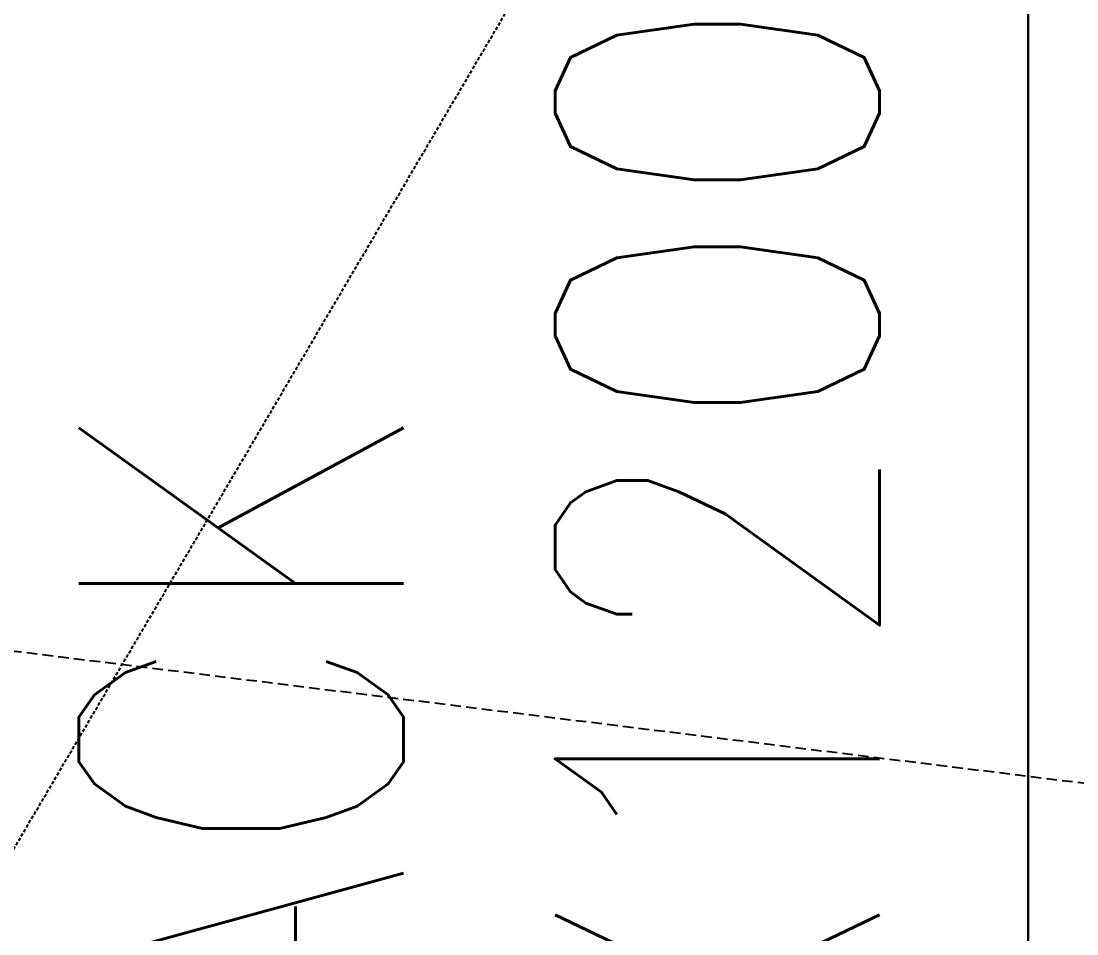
# Model space of a CAD drawing. Extents: x 225000 to 2157367, y 208400 to 840900.
# Drawn here: x 504138 to 504764, y 406983 to 407525 of the extents above; entities that cross this region are included whole.
import ezdxf

# ---------------------------------------------------------------- set-up
doc = ezdxf.new("R2010")
doc.units = 0
doc.header["$LTSCALE"] = 10
doc.linetypes.add('XFDP20-DC-PH1$0$HIDDEN2', pattern=[0.1875, 0.125, -0.0625])
doc.linetypes.add('XFM2D20-DC$0$HIDDEN', pattern=[0.3, 0.2, -0.1])
for name, color, linetype in [('XFDP20-DC-PH1$0$A-EQ (PH1)', 15, 'XFDP20-DC-PH1$0$HIDDEN2'), ('XFM2D20-DC$0$M-DUCT-TEXT-Line', 3, 'Continuous'), ('XFM2Q20-DC$0$RACK-DC1-600X1200', 6, 'Continuous')]:
    doc.layers.add(name, color=color, linetype=linetype)
doc.styles.add('XFM2D20-DC$0$aa-txt', font='simplex.shx', dxfattribs={"width": 0.8, "bigfont": 'CHINA.shx'})
doc.styles.add('XFM2Q20-DC$0$XOL30-HVAC-EQ-L194205$0$Standard', font='txt.shx', dxfattribs={"width": 0.8, "bigfont": 'chineset.shx'})
doc.dimstyles.new('XFM2D20-DC$0$adim-100', dxfattribs={"dimscale": 100, "dimtxt": 0.25, "dimasz": 2.5, "dimexe": 0.1, "dimexo": 0.5, "dimgap": 0.15, "dimtad": 0, "dimdec": 4, "dimdsep": 46, "dimtxsty": 'XFM2D20-DC$0$aa-txt', "dimcen": 2.5, "dimclrd": 256, "dimclre": 256, "dimclrt": 256, "dimadec": 0, "dimazin": 0, "dimtfac": 1, "dimtdec": 4, "dimtmove": 0, "dimatfit": 3, "dimfxl": 1, "dimtolj": 1, "dimtzin": 0, "dimarcsym": 0})

# ---------------------------------------------------------------- blocks, each defined once
blk = doc.blocks.new('XFDP20-DC-PH1')
at = {"layer": 'XFDP20-DC-PH1$0$A-EQ (PH1)', "ltscale": 5}
blk.add_line((500475.59, 207602.31, 0), (510205.59, 206402.31, 0), dxfattribs=at)
blk = doc.blocks.new('XFM2Q20-DC')
at = {"layer": 'XFM2Q20-DC$0$RACK-DC1-600X1200', "elevation": 0}
for points in [[(504735.59, 207602.31), (504125.59, 207602.31), (504125.59, 206402.31), (504735.59, 206402.31)], [(505345.59, 207602.31), (504735.59, 207602.31), (504735.59, 206402.31), (505345.59, 206402.31)]]:
    blk.add_lwpolyline(points, close=True, dxfattribs=at)
at = {"color": 53, "style": 'XFM2Q20-DC$0$XOL30-HVAC-EQ-L194205$0$Standard', "width": 0.8}
for s, p in [('600X1200', (504647.43, 206486.41, 0)), ('RACK', (504365.04, 206768.62, 0))]:
    blk.add_text(s, height=192.553, rotation=90, dxfattribs=at).set_placement(p)
blk = doc.blocks.new('XFM2D20-DC')
at = {"layer": 'XFM2D20-DC$0$M-DUCT-TEXT-Line', "color": 252, "linetype": 'XFM2D20-DC$0$HIDDEN'}
blk.add_leader([(503658.92, 206226.85), (504439.61, 207553.37), (504746.39, 207553.37)], dimstyle='XFM2D20-DC$0$adim-100', override={"dimclrd": 256}, dxfattribs=at)

msp = doc.modelspace()

# ---------------------------------------------------------------- block references
for name in ['XFM2D20-DC', 'XFDP20-DC-PH1', 'XFM2Q20-DC']:
    msp.add_blockref(name, (0, 200000))

doc.saveas('drawing.dxf')
